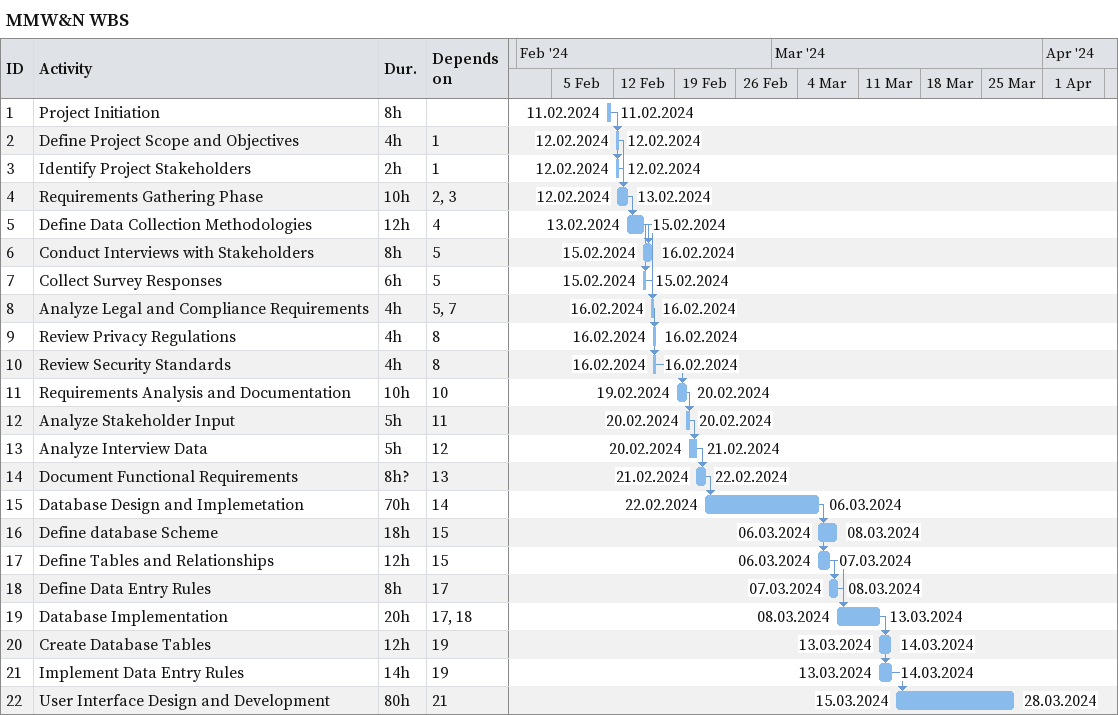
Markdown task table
MMW&N WBS

| ID | Task | Duration | Start | Finish | Predecessors |
|---|---|---|---|---|---|
| 1 | Project Initiation | 8h | 2024-02-11 | 2024-02-11 |  |
| 2 | Define Project Scope and Objectives | 4h | 2024-02-12 | 2024-02-12 | 1 |
| 3 | Identify Project Stakeholders | 2h | 2024-02-12 | 2024-02-12 | 1 |
| 4 | Requirements Gathering Phase | 10h | 2024-02-12 | 2024-02-13 | 2, 3 |
| 5 | Define Data Collection Methodologies | 12h | 2024-02-13 | 2024-02-15 | 4 |
| 6 | Conduct Interviews with Stakeholders | 8h | 2024-02-15 | 2024-02-16 | 5 |
| 7 | Collect Survey Responses | 6h | 2024-02-15 | 2024-02-15 | 5 |
| 8 | Analyze Legal and Compliance Requirements | 4h | 2024-02-16 | 2024-02-16 | 5, 7 |
| 9 | Review Privacy Regulations | 4h | 2024-02-16 | 2024-02-16 | 8 |
| 10 | Review Security Standards | 4h | 2024-02-16 | 2024-02-16 | 8 |
| 11 | Requirements Analysis and Documentation | 10h | 2024-02-19 | 2024-02-20 | 10 |
| 12 | Analyze Stakeholder Input | 5h | 2024-02-20 | 2024-02-20 | 11 |
| 13 | Analyze Interview Data | 5h | 2024-02-20 | 2024-02-21 | 12 |
| 14 | Document Functional Requirements | 8h? | 2024-02-21 | 2024-02-22 | 13 |
| 15 | Database Design and Implemetation | 70h | 2024-02-22 | 2024-03-06 | 14 |
| 16 | Define database Scheme | 18h | 2024-03-06 | 2024-03-08 | 15 |
| 17 | Define Tables and Relationships | 12h | 2024-03-06 | 2024-03-07 | 15 |
| 18 | Define Data Entry Rules | 8h | 2024-03-07 | 2024-03-08 | 17 |
| 19 | Database Implementation | 20h | 2024-03-08 | 2024-03-13 | 17, 18 |
| 20 | Create Database Tables | 12h | 2024-03-13 | 2024-03-14 | 19 |
| 21 | Implement Data Entry Rules | 14h | 2024-03-13 | 2024-03-14 | 19 |
| 22 | User Interface Design and Development | 80h | 2024-03-15 | 2024-03-28 | 21 |
